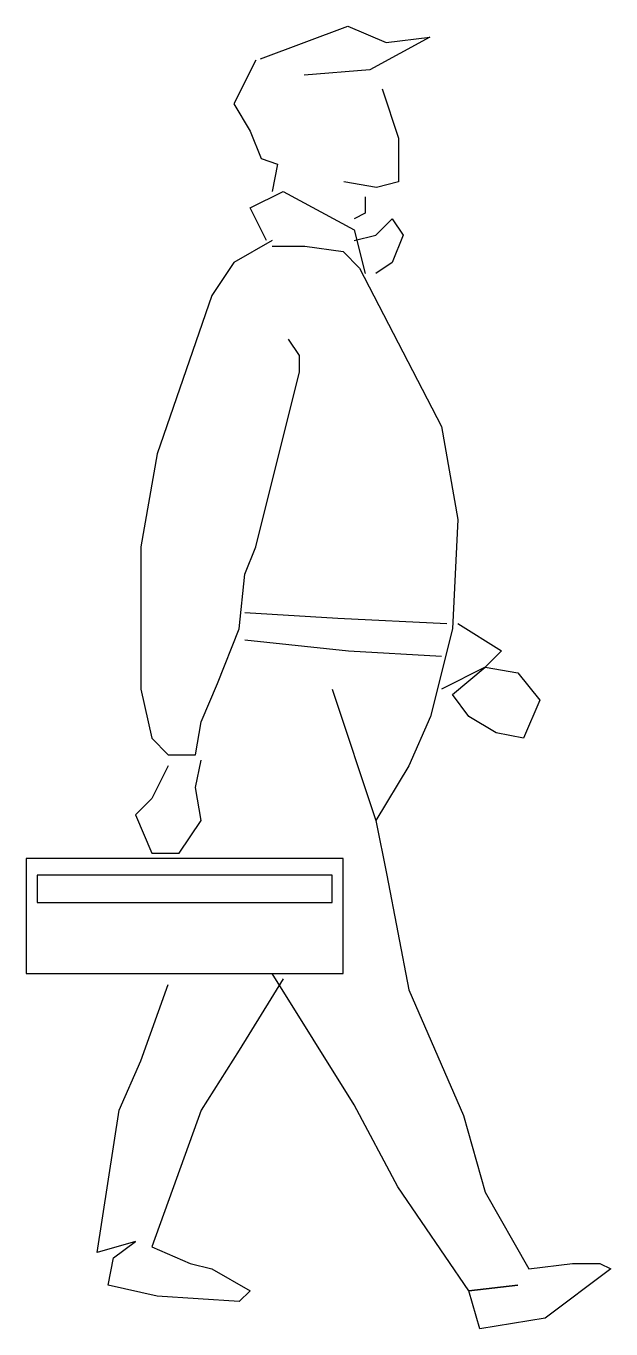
# Model space of a CAD drawing. Header units: millimetres. Extents: x -1625.5 to -1624.75, y 1838.1 to 1839.76.
import ezdxf

# ---------------------------------------------------------------- set-up
doc = ezdxf.new("R2010")
doc.units = ezdxf.units.MM
doc.header["$LTSCALE"] = 10
doc.layers.add('Humanos', color=2, linetype='Continuous')

msp = doc.modelspace()

# ---------------------------------------------------------------- linework, layer by layer
at = {"layer": 'Humanos'}
for p, q in [((-1625.1996, 1839.7192), (-1625.0882, 1839.7609)), ((-1625.0882, 1839.7609), (-1625.0395, 1839.7401)), ((-1624.9838, 1839.747), (-1625.0604, 1839.7053)), ((-1625.0395, 1839.7401), (-1624.9838, 1839.747)), ((-1625.2056, 1839.7174), (-1625.2335, 1839.6618)), ((-1625.0604, 1839.7053), (-1625.1439, 1839.6983)), ((-1625.0447, 1839.6809), (-1625.0238, 1839.6183)), ((-1625.2335, 1839.6618), (-1625.2126, 1839.627)), ((-1625.2126, 1839.627), (-1625.1987, 1839.5922)), ((-1625.0238, 1839.6183), (-1625.0238, 1839.5626)), ((-1625.1987, 1839.5922), (-1625.1778, 1839.5852)), ((-1625.1778, 1839.5852), (-1625.1848, 1839.5504)), ((-1625.2126, 1839.5295), (-1625.1708, 1839.5504)), ((-1625.1708, 1839.5504), (-1625.0804, 1839.5017)), ((-1625.0517, 1839.5556), (-1625.0934, 1839.5626)), ((-1625.0238, 1839.5626), (-1625.0517, 1839.5556)), ((-1625.0664, 1839.5434), (-1625.0664, 1839.5226)), ((-1625.1917, 1839.4878), (-1625.2126, 1839.5295)), ((-1625.0664, 1839.5226), (-1625.0804, 1839.5156)), ((-1625.0525, 1839.4947), (-1625.0316, 1839.5156)), ((-1625.0316, 1839.5156), (-1625.0177, 1839.4947)), ((-1625.0804, 1839.5017), (-1625.0664, 1839.446)), ((-1625.1848, 1839.4878), (-1625.2335, 1839.4599)), ((-1625.1848, 1839.4808), (-1625.143, 1839.4808)), ((-1625.143, 1839.4808), (-1625.0943, 1839.4738)), ((-1625.0804, 1839.4878), (-1625.0525, 1839.4947)), ((-1625.0177, 1839.4947), (-1625.0316, 1839.4599)), ((-1625.0943, 1839.4738), (-1625.0734, 1839.453)), ((-1625.2335, 1839.4599), (-1625.2613, 1839.4182)), ((-1625.0734, 1839.453), (-1624.969, 1839.2511)), ((-1625.0316, 1839.4599), (-1625.0525, 1839.446)), ((-1625.2613, 1839.4182), (-1625.3309, 1839.2163)), ((-1625.15, 1839.3416), (-1625.1639, 1839.3625)), ((-1625.15, 1839.3207), (-1625.15, 1839.3416)), ((-1625.2056, 1839.098), (-1625.15, 1839.3207)), ((-1624.969, 1839.2511), (-1624.9481, 1839.1328)), ((-1625.3309, 1839.2163), (-1625.3518, 1839.098)), ((-1624.9481, 1839.1328), (-1624.9551, 1838.9936)), ((-1625.3518, 1839.098), (-1625.3518, 1838.917)), ((-1625.2196, 1839.0632), (-1625.2056, 1839.098)), ((-1625.2265, 1838.9936), (-1625.2196, 1839.0632)), ((-1625.2196, 1839.0145), (-1625.1012, 1839.0075)), ((-1625.1012, 1839.0075), (-1624.962, 1839.0006)), ((-1624.9481, 1839.0006), (-1624.8924, 1838.9658)), ((-1625.2544, 1838.924), (-1625.2265, 1838.9936)), ((-1624.9551, 1838.9936), (-1624.9829, 1838.8822)), ((-1625.2196, 1838.9797), (-1625.0873, 1838.9658)), ((-1625.0873, 1838.9658), (-1624.969, 1838.9588)), ((-1624.8924, 1838.9658), (-1624.9133, 1838.9449)), ((-1624.9133, 1838.9449), (-1624.969, 1838.917)), ((-1624.9551, 1838.9101), (-1624.9133, 1838.9449)), ((-1624.9133, 1838.9449), (-1624.8716, 1838.9379)), ((-1624.8716, 1838.9379), (-1624.8437, 1838.9031)), ((-1625.3518, 1838.917), (-1625.3379, 1838.8544)), ((-1625.2752, 1838.8753), (-1625.2544, 1838.924)), ((-1625.1082, 1838.917), (-1625.0525, 1838.75)), ((-1624.9342, 1838.8822), (-1624.9551, 1838.9101)), ((-1624.8437, 1838.9031), (-1624.8646, 1838.8544)), ((-1625.2822, 1838.8335), (-1625.2752, 1838.8753)), ((-1624.9829, 1838.8822), (-1625.0108, 1838.8196)), ((-1624.8994, 1838.8614), (-1624.9342, 1838.8822)), ((-1625.3379, 1838.8544), (-1625.317, 1838.8335)), ((-1624.8646, 1838.8544), (-1624.8994, 1838.8614)), ((-1625.317, 1838.8335), (-1625.2822, 1838.8335)), ((-1625.317, 1838.8196), (-1625.3379, 1838.7778)), ((-1625.2822, 1838.7918), (-1625.2752, 1838.8266)), ((-1625.0108, 1838.8196), (-1625.0525, 1838.75)), ((-1625.2752, 1838.75), (-1625.2822, 1838.7918)), ((-1625.3379, 1838.7778), (-1625.3588, 1838.757)), ((-1625.3588, 1838.757), (-1625.3379, 1838.7082)), ((-1625.3031, 1838.7082), (-1625.2752, 1838.75)), ((-1625.0525, 1838.75), (-1625.0386, 1838.6804)), ((-1625.0943, 1838.7013), (-1625.498, 1838.7013)), ((-1625.498, 1838.7013), (-1625.498, 1838.5551)), ((-1625.3379, 1838.7082), (-1625.3031, 1838.7082)), ((-1625.0943, 1838.5551), (-1625.0943, 1838.7013)), ((-1625.1082, 1838.6804), (-1625.484, 1838.6804)), ((-1625.484, 1838.6804), (-1625.484, 1838.6456)), ((-1625.1082, 1838.6456), (-1625.1082, 1838.6804)), ((-1625.0386, 1838.6804), (-1625.0108, 1838.5342)), ((-1625.484, 1838.6456), (-1625.1082, 1838.6456)), ((-1625.498, 1838.5551), (-1625.0943, 1838.5551)), ((-1625.0804, 1838.3881), (-1625.1848, 1838.5551)), ((-1625.3518, 1838.4438), (-1625.317, 1838.5412)), ((-1625.1708, 1838.5482), (-1625.2265, 1838.4577)), ((-1625.0108, 1838.5342), (-1624.9412, 1838.3742)), ((-1625.2265, 1838.4577), (-1625.2752, 1838.3811)), ((-1625.3796, 1838.3811), (-1625.3518, 1838.4438)), ((-1625.0247, 1838.2837), (-1625.0804, 1838.3881)), ((-1625.4075, 1838.2002), (-1625.3796, 1838.3811)), ((-1625.2752, 1838.3811), (-1625.3379, 1838.2071)), ((-1624.9412, 1838.3742), (-1624.9133, 1838.2767)), ((-1624.9342, 1838.1514), (-1625.0247, 1838.2837)), ((-1624.9133, 1838.2767), (-1624.8576, 1838.1793)), ((-1625.3588, 1838.2141), (-1625.4075, 1838.2002)), ((-1625.3866, 1838.1932), (-1625.3588, 1838.2141)), ((-1625.3379, 1838.2071), (-1625.2892, 1838.1862)), ((-1625.3936, 1838.1584), (-1625.3866, 1838.1932)), ((-1625.2892, 1838.1862), (-1625.2613, 1838.1793)), ((-1625.2613, 1838.1793), (-1625.2126, 1838.1514)), ((-1624.8576, 1838.1793), (-1624.802, 1838.1862)), ((-1624.7532, 1838.1793), (-1624.8368, 1838.1166)), ((-1624.802, 1838.1862), (-1624.7672, 1838.1862)), ((-1624.7672, 1838.1862), (-1624.7532, 1838.1793)), ((-1625.3309, 1838.1445), (-1625.3936, 1838.1584)), ((-1624.8716, 1838.1584), (-1624.9342, 1838.1514)), ((-1624.9342, 1838.1514), (-1624.8716, 1838.1584)), ((-1625.2265, 1838.1375), (-1625.3309, 1838.1445)), ((-1625.2126, 1838.1514), (-1625.2265, 1838.1375)), ((-1624.9203, 1838.1027), (-1624.9342, 1838.1514)), ((-1624.8368, 1838.1166), (-1624.9203, 1838.1027))]:
    msp.add_line(p, q, dxfattribs=at)

doc.saveas('drawing.dxf')
